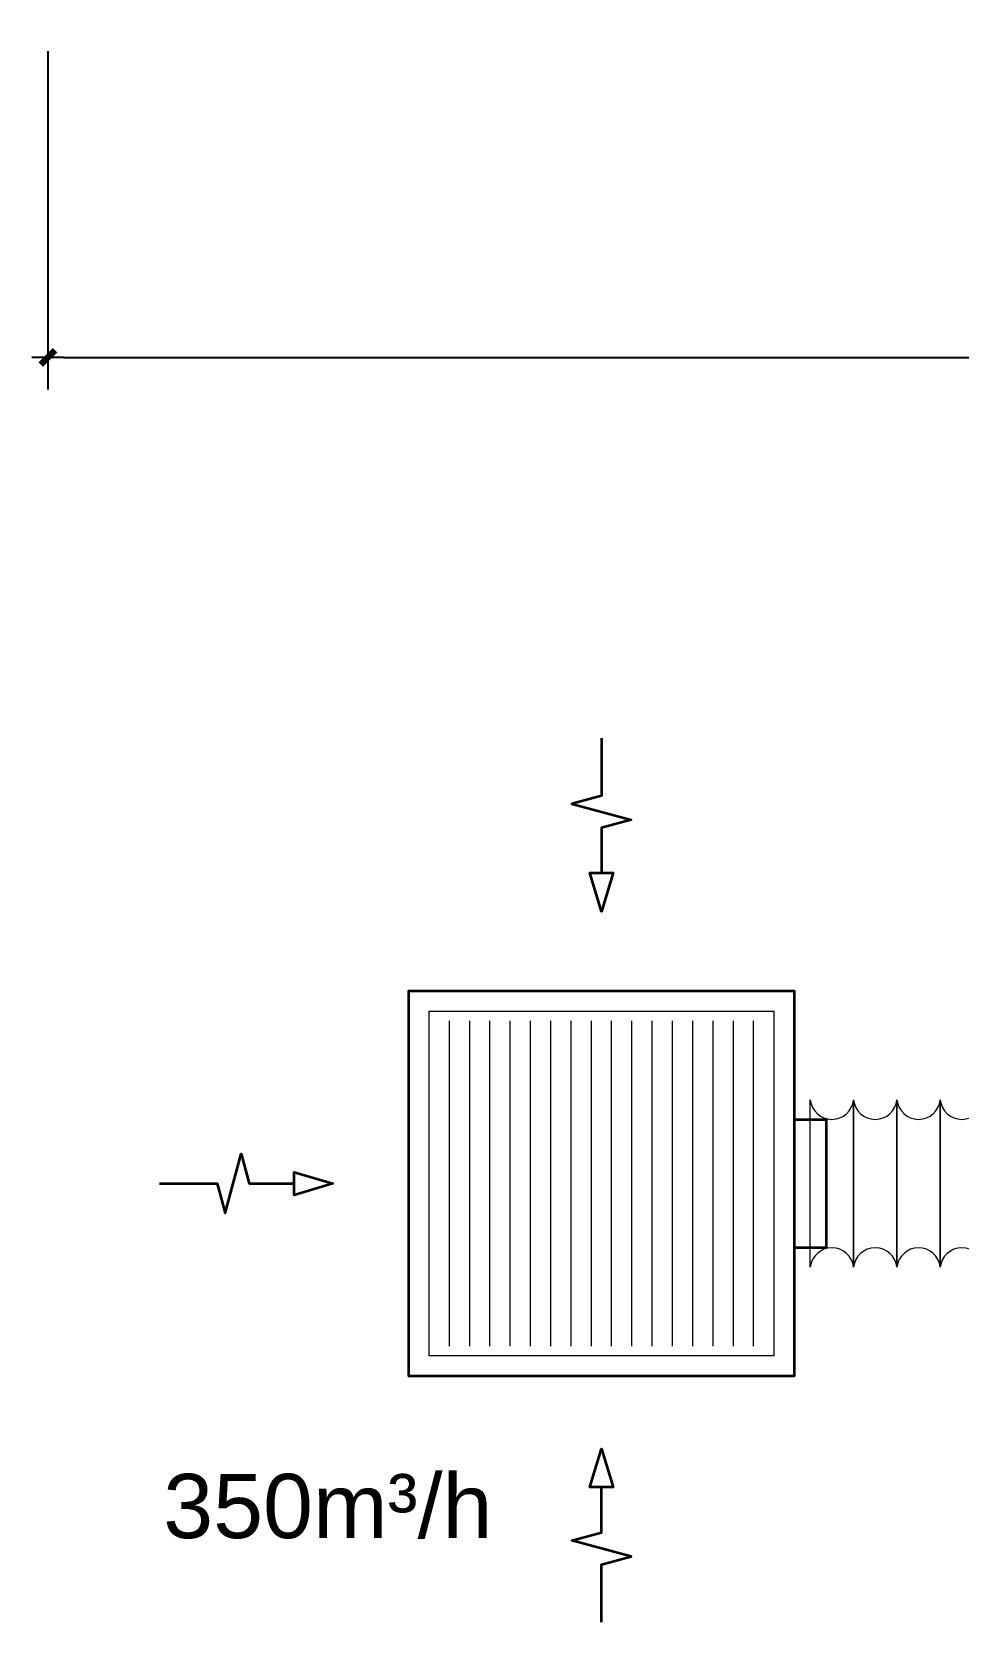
# Model space of a CAD drawing. Header units: metres. Extents: x -101133.8 to -101066.7, y -24899.3 to -24824.7.
# Drawn here: x -101111.648 to -101110.206, y -24852.518 to -24850.042 of the extents above; entities that cross this region are included whole.
import ezdxf

# ---------------------------------------------------------------- set-up
doc = ezdxf.new("R2010")
doc.units = ezdxf.units.M
doc.header["$LTSCALE"] = 0.2
doc.header["$PDSIZE"] = -5
doc.linetypes.add('CACHE', pattern=[9.525, 6.35, -3.175])
doc.layers.add('CMT-COTATION DIVERS', color=1, linetype='Continuous')
doc.layers.add('CMT-CVC-CTA1-REPRISE', color=11, linetype='Continuous')
doc.styles.add('Arial', font='arial.ttf')
doc.styles.get("Standard").update_dxf_attribs({"font": 'arial.ttf'})
doc.dimstyles.get("Standard").update_dxf_attribs({"dimtxt": 0.18, "dimasz": 0.18, "dimexe": 0.18, "dimexo": 0.0625, "dimgap": 0.09, "dimtad": 0, "dimtih": 1, "dimtoh": 1, "dimdec": 4, "dimzin": 0, "dimdsep": 46, "dimtxsty": 'Standard', "dimcen": 0.09, "dimadec": 0, "dimazin": 0, "dimtfac": 1, "dimtdec": 4, "dimtofl": 0, "dimtmove": 0, "dimatfit": 3, "dimfxl": 1, "dimtolj": 1, "dimtzin": 0, "dimarcsym": 0})

# ---------------------------------------------------------------- blocks, each defined once
blk = doc.blocks.new('COT-45')
at = {"color": 0}
for p, q in [((0, -1), (0, 1)), ((-1, 0), (1, 0))]:
    blk.add_line(p, q, dxfattribs=at)
at = {"color": 0, "const_width": 0.4}
blk.add_lwpolyline([(-0.442, -0.442), (0.442, 0.442)], dxfattribs=at)
blk = doc.blocks.new('*D123')
at = {"layer": 'CMT-COTATION DIVERS', "color": 0, "lineweight": -2}
for p, q in [((-101111.6233, -24850.0721), (-101111.6233, -24850.599)), ((-101103.8509, -24850.4756), (-101103.8509, -24850.599)), ((-101111.5983, -24850.549), (-101103.8759, -24850.549))]:
    blk.add_line(p, q, dxfattribs=at)
at = {"layer": 'Defpoints', "color": 0, "lineweight": 15}
for p in [(-101111.6233, -24850.0421), (-101103.8509, -24850.4456), (-101103.8509, -24850.549)]:
    blk.add_point(p, dxfattribs=at)
at = {"layer": 'CMT-COTATION DIVERS', "color": 0, "lineweight": -2, "xscale": 0.025, "yscale": 0.025, "zscale": 0.025, "rotation": 180}
blk.add_blockref('COT-45', (-101111.6233, -24850.549), dxfattribs=at)
at = {"layer": 'CMT-COTATION DIVERS', "color": 0, "lineweight": -2, "xscale": 0.025, "yscale": 0.025, "zscale": 0.025}
blk.add_blockref('COT-45', (-101103.8509, -24850.549), dxfattribs=at)
at = {"layer": 'CMT-COTATION DIVERS', "color": 0, "lineweight": 15, "insert": (-101107.7371, -24850.474), "char_height": 0.075, "attachment_point": 5}
blk.add_mtext('\\A1;777', dxfattribs=at)

msp = doc.modelspace()

# ---------------------------------------------------------------- linework, layer by layer
at = {"layer": 'CMT-CVC-CTA1-REPRISE', "color": 9, "linetype": 'CACHE', "lineweight": 20}
for p, q in [((-101110.9983, -24852.0887), (-101110.9983, -24851.582)), ((-101110.9667, -24852.0887), (-101110.9667, -24851.582)), ((-101110.9351, -24852.0887), (-101110.9351, -24851.582)), ((-101110.9036, -24852.0887), (-101110.9036, -24851.582)), ((-101110.872, -24852.0887), (-101110.872, -24851.582)), ((-101110.8404, -24852.0887), (-101110.8404, -24851.582)), ((-101110.8088, -24852.0887), (-101110.8088, -24851.582)), ((-101110.7773, -24852.0887), (-101110.7773, -24851.582)), ((-101110.7457, -24852.0887), (-101110.7457, -24851.582)), ((-101110.7141, -24852.0887), (-101110.7141, -24851.582)), ((-101110.6825, -24852.0887), (-101110.6825, -24851.582)), ((-101110.651, -24852.0887), (-101110.651, -24851.582)), ((-101110.6194, -24852.0887), (-101110.6194, -24851.582)), ((-101110.5878, -24852.0887), (-101110.5878, -24851.582)), ((-101110.5562, -24852.0887), (-101110.5562, -24851.582)), ((-101110.5247, -24852.0887), (-101110.5247, -24851.582))]:
    msp.add_line(p, q, dxfattribs=at)
at = {"layer": 'CMT-CVC-CTA1-REPRISE', "linetype": 'Continuous', "lineweight": 35}
for points in [[(-101110.7615, -24851.1417), (-101110.7615, -24851.2317), (-101110.8078, -24851.2441), (-101110.7151, -24851.269), (-101110.7615, -24851.2814), (-101110.7615, -24851.3517), (-101110.7435, -24851.3517), (-101110.7615, -24851.4117), (-101110.7795, -24851.3517), (-101110.7615, -24851.3517)], [(-101111.4498, -24851.8354), (-101111.3598, -24851.8354), (-101111.3473, -24851.8817), (-101111.3225, -24851.789), (-101111.3101, -24851.8354), (-101111.2398, -24851.8354), (-101111.2398, -24851.8174), (-101111.1798, -24851.8354), (-101111.2398, -24851.8534), (-101111.2398, -24851.8354)], [(-101110.7615, -24852.5183), (-101110.7615, -24852.4283), (-101110.7151, -24852.4159), (-101110.8078, -24852.391), (-101110.7615, -24852.3786), (-101110.7615, -24852.3083), (-101110.7795, -24852.3083), (-101110.7615, -24852.2483), (-101110.7435, -24852.3083), (-101110.7615, -24852.3083)]]:
    msp.add_lwpolyline(points, dxfattribs=at)
at = {"layer": 'CMT-CVC-CTA1-REPRISE', "lineweight": 35}
for points in [[(-101110.4615, -24851.7354), (-101110.4615, -24851.9354), (-101110.4615, -24852.1354), (-101111.0615, -24852.1354), (-101111.0615, -24851.5354), (-101110.4615, -24851.5354), (-101110.4615, -24851.7354), (-101110.4115, -24851.7354), (-101110.4115, -24851.9354), (-101110.4615, -24851.9354)], [(-101110.4115, -24851.7354), (-101110.4115, -24851.9354), (-101110.4615, -24851.9354)]]:
    msp.add_lwpolyline(points, dxfattribs=at)
at = {"layer": 'CMT-CVC-CTA1-REPRISE', "color": 9, "linetype": 'CACHE', "lineweight": 20}
msp.add_lwpolyline([(-101110.4931, -24851.567), (-101110.4931, -24852.1037), (-101111.0299, -24852.1037), (-101111.0299, -24851.567), (-101110.4931, -24851.567)], dxfattribs=at)
at = {"layer": 'CMT-CVC-CTA1-REPRISE', "color": 8, "linetype": 'Continuous', "lineweight": 20}
for points in [[(-101110.4365, -24851.9657), (-101110.4365, -24851.705, 0.901094), (-101110.3691, -24851.705), (-101110.3691, -24851.9657, 0.901094), (-101110.4365, -24851.9657), (-101110.4365, -24851.9657)], [(-101110.3691, -24851.9657), (-101110.3691, -24851.705, 0.901094), (-101110.3016, -24851.705), (-101110.3016, -24851.9657, 0.901094), (-101110.3691, -24851.9657), (-101110.3691, -24851.9657)], [(-101110.3016, -24851.9657), (-101110.3016, -24851.705, 0.901094), (-101110.2342, -24851.705), (-101110.2342, -24851.9657, 0.901094), (-101110.3016, -24851.9657), (-101110.3016, -24851.9657)], [(-101110.2342, -24851.9657), (-101110.2342, -24851.705, 0.901094), (-101110.1668, -24851.705), (-101110.1668, -24851.9657, 0.901094), (-101110.2342, -24851.9657), (-101110.2342, -24851.9657)]]:
    msp.add_lwpolyline(points, format="xyb", dxfattribs=at)

# ---------------------------------------------------------------- texts
at = {"layer": 'CMT-CVC-CTA1-REPRISE', "linetype": 'Continuous', "lineweight": 35, "insert": (-101111.4437, -24852.3381), "char_height": 0.1, "attachment_point": 4, "style": 'Arial'}
msp.add_mtext('350m³/h', dxfattribs=at)

# ---------------------------------------------------------------- dimensions: what is measured, and where the dimension line sits
at = {"layer": 'CMT-COTATION DIVERS', "lineweight": 15}
dim = msp.add_linear_dim(base=(-101103.8509, -24850.549), p1=(-101111.6233, -24850.0421), p2=(-101103.8509, -24850.4456), dimstyle='Standard', override={"dimscale": 0.05, "dimtxt": 1.5, "dimasz": 0.5, "dimexe": 1, "dimexo": 0.6, "dimgap": 0.75, "dimtad": 1, "dimtih": 0, "dimtoh": 0, "dimdec": 0, "dimlfac": 100, "dimblk": 'COT-45', "dimcen": 0, "dimadec": 2, "dimazin": 2, "dimtdec": 2, "dimtix": 1, "dimtmove": 1, "dimfrac": 1}, dxfattribs=at)
dim.commit()
dim.dimension.update_dxf_attribs({"geometry": '*D123', "text_midpoint": (-101107.7371, -24850.474)})

doc.saveas('drawing.dxf')
